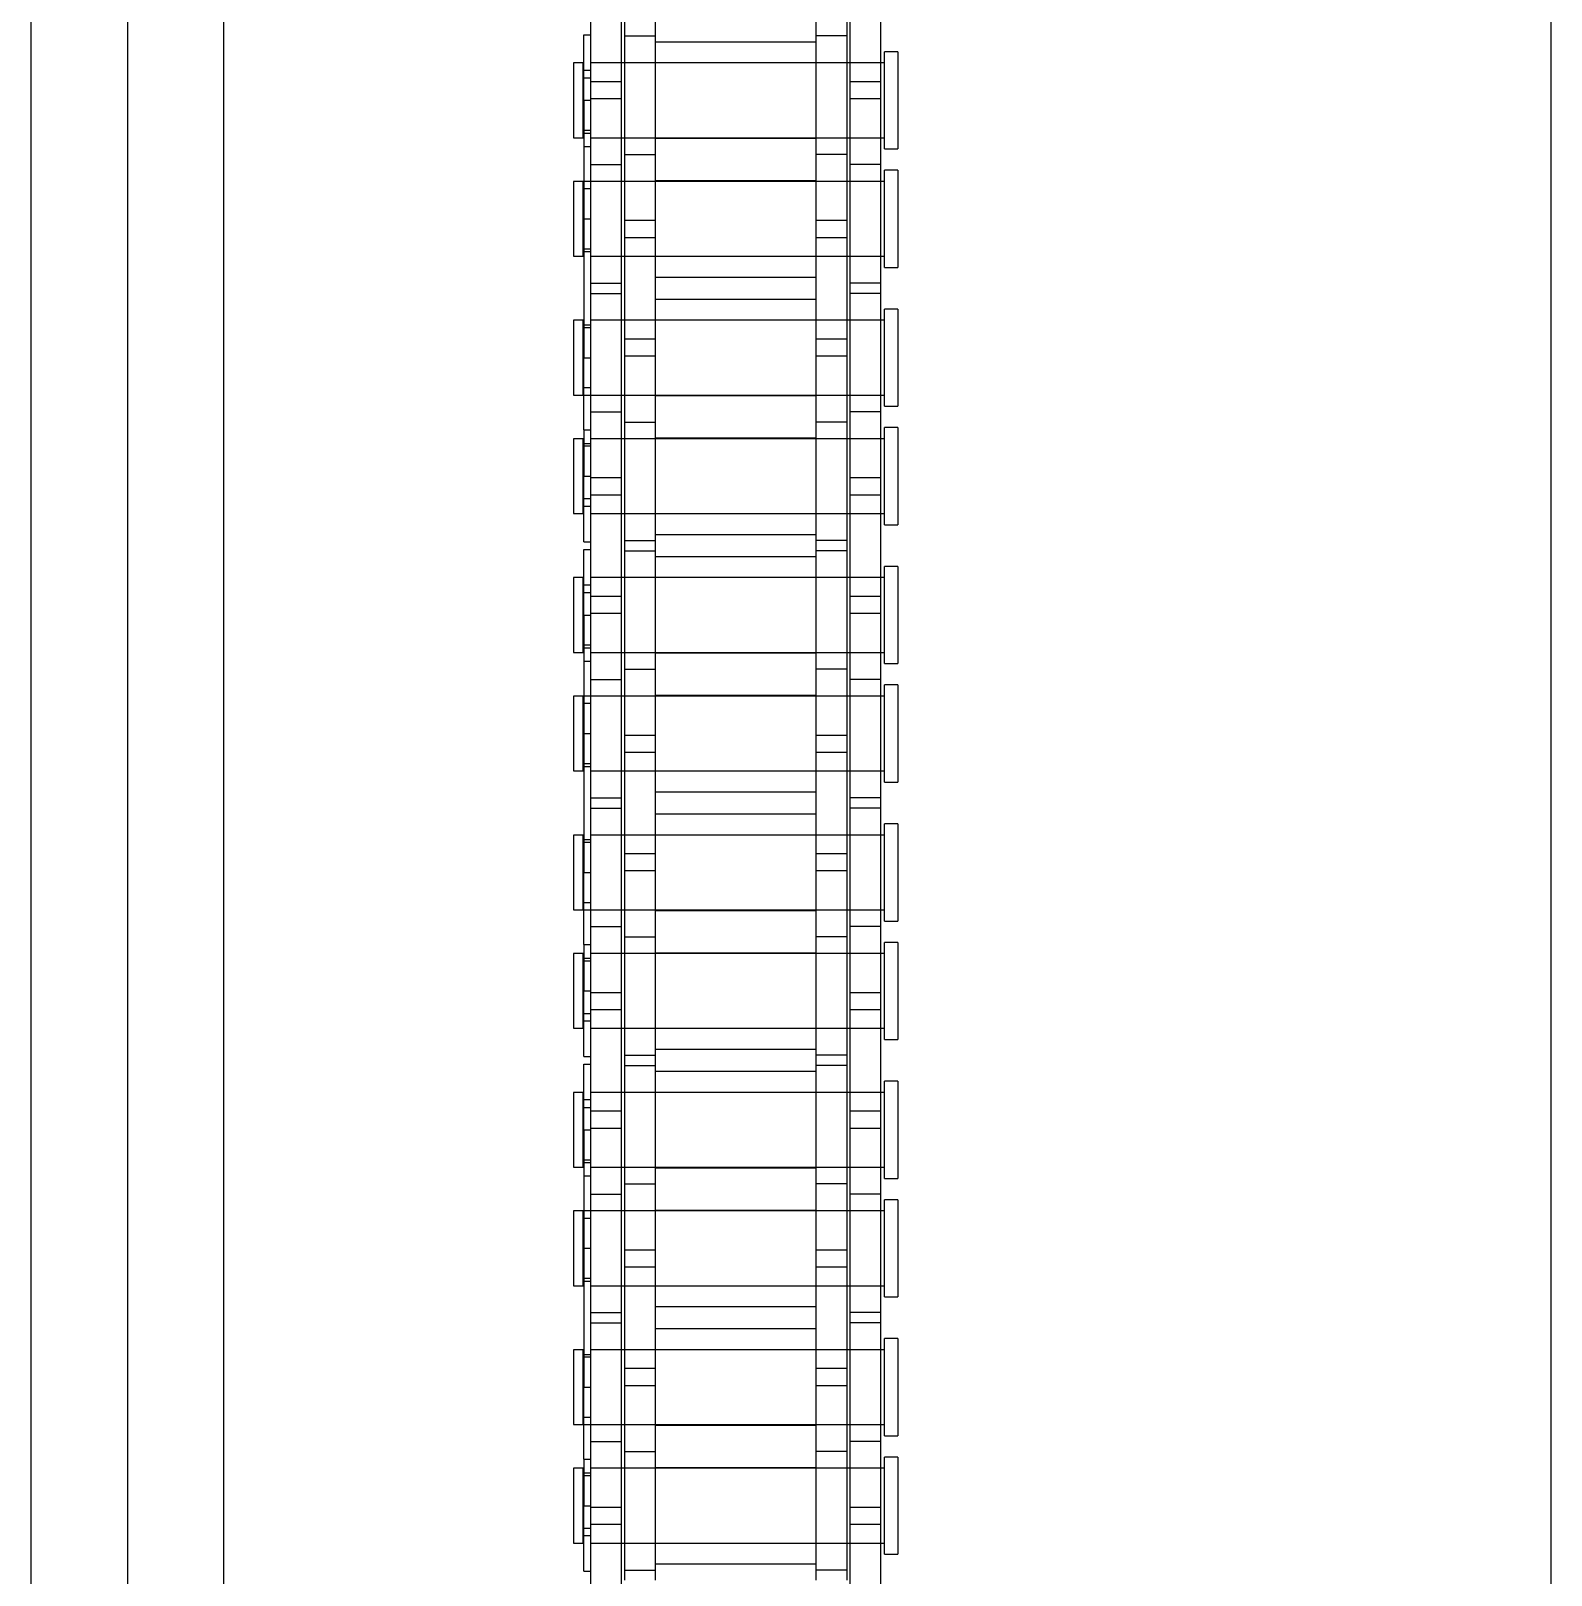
# Model space of a CAD drawing. Header units: metres. Extents: x 0 to 63075, y 0 to 44550.
# Drawn here: x 14315.3 to 14390.3, y 26613.9 to 26690.1 of the extents above; entities that cross this region are included whole.
import ezdxf

# ---------------------------------------------------------------- set-up
doc = ezdxf.new("R2010")
doc.units = ezdxf.units.M
doc.header["$LTSCALE"] = 75
doc.linetypes.add('HIDDEN2', pattern=[4.7625, 3.175, -1.5875])
for name, color, linetype in [('SDM', 7, 'Continuous'), ('SL4', 4, 'Continuous'), ('ST1', 7, 'HIDDEN2')]:
    doc.layers.add(name, color=color, linetype=linetype)

# ---------------------------------------------------------------- blocks, each defined once
blk = doc.blocks.new('A$Ca53c419a')
at = {"layer": 'SL4'}
for p, q in [((2334.737, 495.765), (1009.762, 495.765)), ((1009.762, 486.24), (2334.737, 486.24)), ((1009.762, 420.765), (2334.737, 420.765))]:
    blk.add_line(p, q, dxfattribs=at)
at = {"layer": 'ST1'}
for p, q in [((2334.737, 491.003), (1009.762, 491.003)), ((1009.762, 486.24), (2334.737, 486.24)), ((2189.373, 469), (2185.683, 469)), ((2185.683, 469), (2185.683, 468.526)), ((2189.373, 468.526), (2189.373, 469)), ((2195.221, 469), (2191.531, 469)), ((2191.531, 469), (2191.531, 468.526)), ((2195.221, 468.526), (2195.221, 469)), ((2202.073, 469), (2198.383, 469)), ((2198.383, 469), (2198.383, 468.526)), ((2202.073, 468.526), (2202.073, 469)), ((2207.921, 469), (2204.231, 469)), ((2204.231, 469), (2204.231, 468.526)), ((2207.921, 468.526), (2207.921, 469)), ((2214.773, 469), (2211.083, 469)), ((2211.083, 469), (2211.083, 468.526)), ((2214.773, 468.526), (2214.773, 469)), ((2220.621, 469), (2216.931, 469)), ((2216.931, 469), (2216.931, 468.526)), ((2220.621, 468.526), (2220.621, 469)), ((2227.473, 469), (2223.783, 469)), ((2223.783, 469), (2223.783, 468.526)), ((2227.473, 468.526), (2227.473, 469)), ((2233.321, 469), (2229.631, 469)), ((2229.631, 469), (2229.631, 468.526)), ((2233.321, 468.526), (2233.321, 469)), ((2240.173, 469), (2236.483, 469)), ((2236.483, 469), (2236.483, 468.526)), ((2240.173, 468.526), (2240.173, 469)), ((2246.021, 469), (2242.331, 469)), ((2242.331, 469), (2242.331, 468.526)), ((2246.021, 468.526), (2246.021, 469)), ((2252.873, 469), (2249.183, 469)), ((2249.183, 469), (2249.183, 468.526)), ((2252.873, 468.526), (2252.873, 469)), ((2258.721, 469), (2255.031, 469)), ((2255.031, 469), (2255.031, 468.526)), ((2258.721, 468.526), (2258.721, 469)), ((2186.596, 468.157), (2177.501, 468.157)), ((2184.297, 468.489), (2184.297, 468.157)), ((2184.297, 468.489), (2187.528, 468.489)), ((2185.683, 468.526), (2189.373, 468.526)), ((2185.683, 468.157), (2185.683, 466.637)), ((2185.683, 468.157), (2185.683, 453.659)), ((2186.052, 468.526), (2186.052, 468.157)), ((2186.421, 468.489), (2186.421, 468.157)), ((2187.456, 468.157), (2186.596, 468.157)), ((2186.596, 466.637), (2186.596, 468.157)), ((2196.551, 468.157), (2187.456, 468.157)), ((2187.456, 468.157), (2187.456, 466.637)), ((2187.528, 468.489), (2187.528, 468.157)), ((2189.824, 468.489), (2187.528, 468.489)), ((2189.004, 468.157), (2189.004, 468.526)), ((2189.147, 468.489), (2189.147, 468.157)), ((2189.373, 466.637), (2189.373, 468.157)), ((2189.373, 453.659), (2189.373, 468.157)), ((2189.824, 468.489), (2193.376, 468.489)), ((2189.824, 468.489), (2189.824, 468.157)), ((2190.703, 468.157), (2190.703, 466.637)), ((2191.531, 468.526), (2195.221, 468.526)), ((2191.531, 468.489), (2191.531, 466.637)), ((2191.531, 468.157), (2191.531, 453.659)), ((2191.9, 468.526), (2191.9, 468.157)), ((2193.376, 468.489), (2193.376, 468.157)), ((2206.076, 468.489), (2193.376, 468.489)), ((2194.852, 468.157), (2194.852, 468.526)), ((2194.995, 468.489), (2194.995, 468.157)), ((2195.221, 466.637), (2195.221, 468.157)), ((2195.221, 453.659), (2195.221, 468.157)), ((2196.551, 468.157), (2196.551, 466.637)), ((2202.901, 468.157), (2196.551, 468.157)), ((2197.053, 468.157), (2197.053, 466.637)), ((2198.383, 468.526), (2202.073, 468.526)), ((2198.383, 468.157), (2198.383, 466.637)), ((2198.383, 468.157), (2198.383, 453.659)), ((2198.609, 468.489), (2198.609, 468.157)), ((2198.752, 468.526), (2198.752, 468.157)), ((2200.228, 468.489), (2200.228, 468.157)), ((2201.704, 468.157), (2201.704, 468.526)), ((2202.073, 466.637), (2202.073, 468.489)), ((2202.073, 453.659), (2202.073, 468.157)), ((2202.901, 468.157), (2202.901, 466.637)), ((2211.996, 468.157), (2202.901, 468.157)), ((2203.78, 468.157), (2203.78, 468.489)), ((2204.231, 468.526), (2207.921, 468.526)), ((2204.231, 468.157), (2204.231, 466.637)), ((2204.231, 468.157), (2204.231, 453.659)), ((2204.457, 468.489), (2204.457, 468.157)), ((2204.6, 468.526), (2204.6, 468.157)), ((2206.076, 468.489), (2206.076, 468.157)), ((2206.076, 468.489), (2209.307, 468.489)), ((2206.148, 466.637), (2206.148, 468.157)), ((2207.008, 468.157), (2207.008, 466.637)), ((2207.183, 468.489), (2207.183, 468.157)), ((2207.552, 468.157), (2207.552, 468.526)), ((2207.921, 466.637), (2207.921, 468.157)), ((2207.921, 453.659), (2207.921, 468.157)), ((2209.307, 468.489), (2209.307, 468.157)), ((2209.697, 468.489), (2209.697, 468.157)), ((2209.697, 468.489), (2212.928, 468.489)), ((2211.083, 468.526), (2214.773, 468.526)), ((2211.083, 468.157), (2211.083, 466.637)), ((2211.083, 468.157), (2211.083, 453.659)), ((2211.452, 468.526), (2211.452, 468.157)), ((2211.821, 468.489), (2211.821, 468.157)), ((2212.856, 468.157), (2211.996, 468.157)), ((2211.996, 466.637), (2211.996, 468.157)), ((2221.951, 468.157), (2212.856, 468.157)), ((2212.856, 468.157), (2212.856, 466.637)), ((2212.928, 468.489), (2212.928, 468.157)), ((2215.224, 468.489), (2212.928, 468.489)), ((2214.404, 468.157), (2214.404, 468.526)), ((2214.547, 468.489), (2214.547, 468.157)), ((2214.773, 466.637), (2214.773, 468.157)), ((2214.773, 453.659), (2214.773, 468.157)), ((2215.224, 468.489), (2218.776, 468.489)), ((2215.224, 468.489), (2215.224, 468.157)), ((2216.103, 468.157), (2216.103, 466.637)), ((2216.931, 468.526), (2220.621, 468.526)), ((2216.931, 468.489), (2216.931, 466.637)), ((2216.931, 468.157), (2216.931, 453.659)), ((2217.3, 468.526), (2217.3, 468.157)), ((2218.776, 468.489), (2218.776, 468.157)), ((2231.476, 468.489), (2218.776, 468.489)), ((2220.252, 468.157), (2220.252, 468.526)), ((2220.395, 468.489), (2220.395, 468.157)), ((2220.621, 466.637), (2220.621, 468.157)), ((2220.621, 453.659), (2220.621, 468.157)), ((2221.951, 468.157), (2221.951, 466.637)), ((2228.301, 468.157), (2221.951, 468.157)), ((2222.453, 468.157), (2222.453, 466.637)), ((2223.783, 468.526), (2227.473, 468.526)), ((2223.783, 468.157), (2223.783, 466.637)), ((2223.783, 468.157), (2223.783, 453.659)), ((2224.009, 468.489), (2224.009, 468.157)), ((2224.152, 468.526), (2224.152, 468.157)), ((2225.628, 468.489), (2225.628, 468.157)), ((2227.104, 468.157), (2227.104, 468.526)), ((2227.473, 466.637), (2227.473, 468.489)), ((2227.473, 453.659), (2227.473, 468.157)), ((2228.301, 468.157), (2228.301, 466.637)), ((2237.396, 468.157), (2228.301, 468.157)), ((2229.18, 468.157), (2229.18, 468.489)), ((2229.631, 468.526), (2233.321, 468.526)), ((2229.631, 468.157), (2229.631, 466.637)), ((2229.631, 468.157), (2229.631, 453.659)), ((2229.857, 468.489), (2229.857, 468.157)), ((2230, 468.526), (2230, 468.157)), ((2231.476, 468.489), (2231.476, 468.157)), ((2231.476, 468.489), (2234.707, 468.489)), ((2231.548, 466.637), (2231.548, 468.157)), ((2232.408, 468.157), (2232.408, 466.637)), ((2232.583, 468.489), (2232.583, 468.157)), ((2232.952, 468.157), (2232.952, 468.526)), ((2233.321, 466.637), (2233.321, 468.157)), ((2233.321, 453.659), (2233.321, 468.157)), ((2234.707, 468.489), (2234.707, 468.157)), ((2235.097, 468.489), (2235.097, 468.157)), ((2235.097, 468.489), (2238.328, 468.489)), ((2236.483, 468.526), (2240.173, 468.526)), ((2236.483, 468.157), (2236.483, 466.637)), ((2236.483, 468.157), (2236.483, 453.659)), ((2236.852, 468.526), (2236.852, 468.157)), ((2237.221, 468.489), (2237.221, 468.157)), ((2238.256, 468.157), (2237.396, 468.157)), ((2237.396, 466.637), (2237.396, 468.157)), ((2247.351, 468.157), (2238.256, 468.157)), ((2238.256, 468.157), (2238.256, 466.637)), ((2238.328, 468.489), (2238.328, 468.157)), ((2240.624, 468.489), (2238.328, 468.489)), ((2239.804, 468.157), (2239.804, 468.526)), ((2239.947, 468.489), (2239.947, 468.157)), ((2240.173, 466.637), (2240.173, 468.157)), ((2240.173, 453.659), (2240.173, 468.157)), ((2240.624, 468.489), (2244.176, 468.489)), ((2240.624, 468.489), (2240.624, 468.157)), ((2241.503, 468.157), (2241.503, 466.637)), ((2242.331, 468.526), (2246.021, 468.526)), ((2242.331, 468.489), (2242.331, 466.637)), ((2242.331, 468.157), (2242.331, 453.659)), ((2242.7, 468.526), (2242.7, 468.157)), ((2244.176, 468.489), (2244.176, 468.157)), ((2256.876, 468.489), (2244.176, 468.489)), ((2245.652, 468.157), (2245.652, 468.526)), ((2245.795, 468.489), (2245.795, 468.157)), ((2246.021, 466.637), (2246.021, 468.157)), ((2246.021, 453.659), (2246.021, 468.157)), ((2247.351, 468.157), (2247.351, 466.637)), ((2253.701, 468.157), (2247.351, 468.157)), ((2247.853, 468.157), (2247.853, 466.637)), ((2249.183, 468.526), (2252.873, 468.526)), ((2249.183, 468.157), (2249.183, 466.637)), ((2249.183, 468.157), (2249.183, 453.659)), ((2249.409, 468.489), (2249.409, 468.157)), ((2249.552, 468.526), (2249.552, 468.157)), ((2251.028, 468.489), (2251.028, 468.157)), ((2252.504, 468.157), (2252.504, 468.526)), ((2252.873, 466.637), (2252.873, 468.489)), ((2252.873, 453.659), (2252.873, 468.157)), ((2253.701, 468.157), (2253.701, 466.637)), ((2262.796, 468.157), (2253.701, 468.157)), ((2254.58, 468.157), (2254.58, 468.489)), ((2255.031, 468.526), (2258.721, 468.526)), ((2255.031, 468.157), (2255.031, 466.637)), ((2255.031, 468.157), (2255.031, 453.659)), ((2255.257, 468.489), (2255.257, 468.157)), ((2255.4, 468.526), (2255.4, 468.157)), ((2256.876, 468.489), (2256.876, 468.157)), ((2256.876, 468.489), (2260.107, 468.489)), ((2256.948, 466.637), (2256.948, 468.157)), ((2257.808, 468.157), (2257.808, 466.637)), ((2257.983, 468.489), (2257.983, 468.157)), ((2258.352, 468.157), (2258.352, 468.526)), ((2258.721, 466.637), (2258.721, 468.157)), ((2258.721, 453.659), (2258.721, 468.157)), ((2260.107, 468.489), (2260.107, 468.157)), ((2186.596, 466.637), (2177.501, 466.637)), ((2190.201, 466.485), (2183.851, 466.485)), ((2184.353, 466.485), (2184.353, 464.965)), ((2185.683, 466.485), (2185.683, 464.965)), ((2187.456, 466.637), (2186.596, 466.637)), ((2196.551, 466.637), (2187.456, 466.637)), ((2189.373, 464.965), (2189.373, 466.485)), ((2190.201, 466.485), (2190.201, 464.965)), ((2199.296, 466.485), (2190.201, 466.485)), ((2191.531, 466.485), (2191.531, 464.965)), ((2193.448, 464.965), (2193.448, 466.485)), ((2194.308, 466.485), (2194.308, 464.965)), ((2195.221, 464.965), (2195.221, 466.485)), ((2202.901, 466.637), (2196.551, 466.637)), ((2198.383, 466.485), (2198.383, 464.965)), ((2200.156, 466.485), (2199.296, 466.485)), ((2199.296, 464.965), (2199.296, 466.485)), ((2209.251, 466.485), (2200.156, 466.485)), ((2200.156, 466.485), (2200.156, 464.965)), ((2202.073, 464.965), (2202.073, 466.485)), ((2211.996, 466.637), (2202.901, 466.637)), ((2203.403, 466.485), (2203.403, 464.965)), ((2204.231, 466.485), (2204.231, 464.965)), ((2207.921, 464.965), (2207.921, 466.485)), ((2209.251, 466.485), (2209.251, 464.965)), ((2215.601, 466.485), (2209.251, 466.485)), ((2209.753, 466.485), (2209.753, 464.965)), ((2211.083, 466.485), (2211.083, 464.965)), ((2212.856, 466.637), (2211.996, 466.637)), ((2221.951, 466.637), (2212.856, 466.637)), ((2214.773, 464.965), (2214.773, 466.485)), ((2215.601, 466.485), (2215.601, 464.965)), ((2224.696, 466.485), (2215.601, 466.485)), ((2216.931, 466.485), (2216.931, 464.965)), ((2218.848, 464.965), (2218.848, 466.485)), ((2219.708, 466.485), (2219.708, 464.965)), ((2220.621, 464.965), (2220.621, 466.485)), ((2228.301, 466.637), (2221.951, 466.637)), ((2223.783, 466.485), (2223.783, 464.965)), ((2225.556, 466.485), (2224.696, 466.485)), ((2224.696, 464.965), (2224.696, 466.485)), ((2234.651, 466.485), (2225.556, 466.485)), ((2225.556, 466.485), (2225.556, 464.965)), ((2227.473, 464.965), (2227.473, 466.485)), ((2237.396, 466.637), (2228.301, 466.637)), ((2228.803, 466.485), (2228.803, 464.965)), ((2229.631, 466.485), (2229.631, 464.965)), ((2233.321, 464.965), (2233.321, 466.485)), ((2234.651, 466.485), (2234.651, 464.965)), ((2241.001, 466.485), (2234.651, 466.485)), ((2235.153, 466.485), (2235.153, 464.965)), ((2236.483, 466.485), (2236.483, 464.965)), ((2238.256, 466.637), (2237.396, 466.637)), ((2247.351, 466.637), (2238.256, 466.637)), ((2240.173, 464.965), (2240.173, 466.485)), ((2241.001, 466.485), (2241.001, 464.965)), ((2250.096, 466.485), (2241.001, 466.485)), ((2242.331, 466.485), (2242.331, 464.965)), ((2244.248, 464.965), (2244.248, 466.485)), ((2245.108, 466.485), (2245.108, 464.965)), ((2246.021, 464.965), (2246.021, 466.485)), ((2253.701, 466.637), (2247.351, 466.637)), ((2249.183, 466.485), (2249.183, 464.965)), ((2250.956, 466.485), (2250.096, 466.485)), ((2250.096, 464.965), (2250.096, 466.485)), ((2260.051, 466.485), (2250.956, 466.485)), ((2250.956, 466.485), (2250.956, 464.965)), ((2252.873, 464.965), (2252.873, 466.485)), ((2262.796, 466.637), (2253.701, 466.637)), ((2254.203, 466.485), (2254.203, 464.965)), ((2255.031, 466.485), (2255.031, 464.965)), ((2258.721, 464.965), (2258.721, 466.485)), ((2260.051, 466.485), (2260.051, 464.965)), ((2266.401, 466.485), (2260.051, 466.485)), ((2190.201, 464.965), (2183.851, 464.965)), ((2184.636, 457.035), (2184.636, 464.965)), ((2185.683, 464.965), (2185.683, 457.035)), ((2189.373, 457.035), (2189.373, 464.965)), ((2189.416, 464.965), (2189.416, 457.035)), ((2199.296, 464.965), (2190.201, 464.965)), ((2191.488, 457.035), (2191.488, 464.965)), ((2191.531, 464.965), (2191.531, 457.035)), ((2195.221, 457.035), (2195.221, 464.965)), ((2196.268, 464.965), (2196.268, 457.035)), ((2197.336, 457.035), (2197.336, 464.965)), ((2198.383, 464.965), (2198.383, 457.035)), ((2200.156, 464.965), (2199.296, 464.965)), ((2209.251, 464.965), (2200.156, 464.965)), ((2202.073, 457.035), (2202.073, 464.965)), ((2202.116, 464.965), (2202.116, 457.035)), ((2204.188, 457.035), (2204.188, 464.965)), ((2204.231, 464.965), (2204.231, 457.035)), ((2207.921, 457.035), (2207.921, 464.965)), ((2208.968, 464.965), (2208.968, 457.035)), ((2215.601, 464.965), (2209.251, 464.965)), ((2210.036, 457.035), (2210.036, 464.965)), ((2211.083, 464.965), (2211.083, 457.035)), ((2214.773, 457.035), (2214.773, 464.965)), ((2214.816, 464.965), (2214.816, 457.035)), ((2224.696, 464.965), (2215.601, 464.965)), ((2216.888, 457.035), (2216.888, 464.965)), ((2216.931, 464.965), (2216.931, 457.035)), ((2220.621, 457.035), (2220.621, 464.965)), ((2221.668, 464.965), (2221.668, 457.035)), ((2222.736, 457.035), (2222.736, 464.965)), ((2223.783, 464.965), (2223.783, 457.035)), ((2225.556, 464.965), (2224.696, 464.965)), ((2234.651, 464.965), (2225.556, 464.965)), ((2227.473, 457.035), (2227.473, 464.965)), ((2227.516, 464.965), (2227.516, 457.035)), ((2229.588, 457.035), (2229.588, 464.965)), ((2229.631, 464.965), (2229.631, 457.035)), ((2233.321, 457.035), (2233.321, 464.965)), ((2234.368, 464.965), (2234.368, 457.035)), ((2241.001, 464.965), (2234.651, 464.965)), ((2235.436, 457.035), (2235.436, 464.965)), ((2236.483, 464.965), (2236.483, 457.035)), ((2240.173, 457.035), (2240.173, 464.965)), ((2240.216, 464.965), (2240.216, 457.035)), ((2250.096, 464.965), (2241.001, 464.965)), ((2242.288, 457.035), (2242.288, 464.965)), ((2242.331, 464.965), (2242.331, 457.035)), ((2246.021, 457.035), (2246.021, 464.965)), ((2247.068, 464.965), (2247.068, 457.035)), ((2248.136, 457.035), (2248.136, 464.965)), ((2249.183, 464.965), (2249.183, 457.035)), ((2250.956, 464.965), (2250.096, 464.965)), ((2260.051, 464.965), (2250.956, 464.965)), ((2252.873, 457.035), (2252.873, 464.965)), ((2252.916, 464.965), (2252.916, 457.035)), ((2254.988, 457.035), (2254.988, 464.965)), ((2255.031, 464.965), (2255.031, 457.035)), ((2258.721, 457.035), (2258.721, 464.965)), ((2259.768, 464.965), (2259.768, 457.035)), ((2266.401, 464.965), (2260.051, 464.965)), ((2190.201, 457.035), (2183.851, 457.035)), ((2184.353, 455.515), (2184.353, 457.035)), ((2185.683, 457.035), (2185.683, 455.515)), ((2189.373, 455.515), (2189.373, 457.035)), ((2190.201, 455.515), (2190.201, 457.035)), ((2199.296, 457.035), (2190.201, 457.035)), ((2191.531, 457.035), (2191.531, 455.515)), ((2193.448, 455.515), (2193.448, 457.035)), ((2194.308, 457.035), (2194.308, 455.515)), ((2195.221, 455.515), (2195.221, 457.035)), ((2198.383, 457.035), (2198.383, 455.515)), ((2200.156, 457.035), (2199.296, 457.035)), ((2199.296, 455.515), (2199.296, 457.035)), ((2209.251, 457.035), (2200.156, 457.035)), ((2200.156, 457.035), (2200.156, 455.515)), ((2202.073, 455.515), (2202.073, 457.035)), ((2203.403, 455.515), (2203.403, 457.035)), ((2204.231, 457.035), (2204.231, 455.515)), ((2207.921, 455.515), (2207.921, 457.035)), ((2209.251, 455.515), (2209.251, 457.035)), ((2215.601, 457.035), (2209.251, 457.035)), ((2209.753, 455.515), (2209.753, 457.035)), ((2211.083, 457.035), (2211.083, 455.515)), ((2214.773, 455.515), (2214.773, 457.035)), ((2215.601, 455.515), (2215.601, 457.035)), ((2224.696, 457.035), (2215.601, 457.035)), ((2216.931, 457.035), (2216.931, 455.515)), ((2218.848, 455.515), (2218.848, 457.035)), ((2219.708, 457.035), (2219.708, 455.515)), ((2220.621, 455.515), (2220.621, 457.035)), ((2223.783, 457.035), (2223.783, 455.515)), ((2225.556, 457.035), (2224.696, 457.035)), ((2224.696, 455.515), (2224.696, 457.035)), ((2234.651, 457.035), (2225.556, 457.035)), ((2225.556, 457.035), (2225.556, 455.515)), ((2227.473, 455.515), (2227.473, 457.035)), ((2228.803, 455.515), (2228.803, 457.035)), ((2229.631, 457.035), (2229.631, 455.515)), ((2233.321, 455.515), (2233.321, 457.035)), ((2234.651, 455.515), (2234.651, 457.035)), ((2241.001, 457.035), (2234.651, 457.035)), ((2235.153, 455.515), (2235.153, 457.035)), ((2236.483, 457.035), (2236.483, 455.515)), ((2240.173, 455.515), (2240.173, 457.035)), ((2241.001, 455.515), (2241.001, 457.035)), ((2250.096, 457.035), (2241.001, 457.035)), ((2242.331, 457.035), (2242.331, 455.515)), ((2244.248, 455.515), (2244.248, 457.035)), ((2245.108, 457.035), (2245.108, 455.515)), ((2246.021, 455.515), (2246.021, 457.035)), ((2249.183, 457.035), (2249.183, 455.515)), ((2250.956, 457.035), (2250.096, 457.035)), ((2250.096, 455.515), (2250.096, 457.035)), ((2260.051, 457.035), (2250.956, 457.035)), ((2250.956, 457.035), (2250.956, 455.515)), ((2252.873, 455.515), (2252.873, 457.035)), ((2254.203, 455.515), (2254.203, 457.035)), ((2255.031, 457.035), (2255.031, 455.515)), ((2258.721, 455.515), (2258.721, 457.035)), ((2260.051, 455.515), (2260.051, 457.035)), ((2266.401, 457.035), (2260.051, 457.035)), ((2186.596, 455.363), (2177.501, 455.363)), ((2190.201, 455.515), (2183.851, 455.515)), ((2185.683, 455.363), (2185.683, 453.843)), ((2187.456, 455.363), (2186.596, 455.363)), ((2186.596, 453.843), (2186.596, 455.363)), ((2196.551, 455.363), (2187.456, 455.363)), ((2187.456, 455.363), (2187.456, 453.843)), ((2189.373, 453.843), (2189.373, 455.363)), ((2199.296, 455.515), (2190.201, 455.515)), ((2190.703, 453.843), (2190.703, 455.363)), ((2191.531, 455.363), (2191.531, 453.843)), ((2195.221, 453.843), (2195.221, 455.363)), ((2196.551, 453.843), (2196.551, 455.363)), ((2202.901, 455.363), (2196.551, 455.363)), ((2197.053, 453.843), (2197.053, 455.363)), ((2198.383, 455.363), (2198.383, 453.843)), ((2200.156, 455.515), (2199.296, 455.515)), ((2209.251, 455.515), (2200.156, 455.515)), ((2202.073, 453.843), (2202.073, 455.363)), ((2202.901, 453.843), (2202.901, 455.363)), ((2211.996, 455.363), (2202.901, 455.363)), ((2204.231, 455.363), (2204.231, 453.843)), ((2206.148, 453.843), (2206.148, 455.363)), ((2207.008, 455.363), (2207.008, 453.843)), ((2207.921, 453.843), (2207.921, 455.363)), ((2215.601, 455.515), (2209.251, 455.515)), ((2211.083, 455.363), (2211.083, 453.843)), ((2212.856, 455.363), (2211.996, 455.363)), ((2211.996, 453.843), (2211.996, 455.363)), ((2221.951, 455.363), (2212.856, 455.363)), ((2212.856, 455.363), (2212.856, 453.843)), ((2214.773, 453.843), (2214.773, 455.363)), ((2224.696, 455.515), (2215.601, 455.515)), ((2216.103, 453.843), (2216.103, 455.363)), ((2216.931, 455.363), (2216.931, 453.843)), ((2220.621, 453.843), (2220.621, 455.363)), ((2221.951, 453.843), (2221.951, 455.363)), ((2228.301, 455.363), (2221.951, 455.363)), ((2222.453, 453.843), (2222.453, 455.363)), ((2223.783, 455.363), (2223.783, 453.843)), ((2225.556, 455.515), (2224.696, 455.515)), ((2234.651, 455.515), (2225.556, 455.515)), ((2227.473, 453.843), (2227.473, 455.363)), ((2228.301, 453.843), (2228.301, 455.363)), ((2237.396, 455.363), (2228.301, 455.363)), ((2229.631, 455.363), (2229.631, 453.843)), ((2231.548, 453.843), (2231.548, 455.363)), ((2232.408, 455.363), (2232.408, 453.843)), ((2233.321, 453.843), (2233.321, 455.363)), ((2241.001, 455.515), (2234.651, 455.515)), ((2236.483, 455.363), (2236.483, 453.843)), ((2238.256, 455.363), (2237.396, 455.363)), ((2237.396, 453.843), (2237.396, 455.363)), ((2247.351, 455.363), (2238.256, 455.363)), ((2238.256, 455.363), (2238.256, 453.843)), ((2240.173, 453.843), (2240.173, 455.363)), ((2250.096, 455.515), (2241.001, 455.515)), ((2241.503, 453.843), (2241.503, 455.363)), ((2242.331, 455.363), (2242.331, 453.843)), ((2246.021, 453.843), (2246.021, 455.363)), ((2247.351, 453.843), (2247.351, 455.363)), ((2253.701, 455.363), (2247.351, 455.363)), ((2247.853, 453.843), (2247.853, 455.363)), ((2249.183, 455.363), (2249.183, 453.843)), ((2250.956, 455.515), (2250.096, 455.515)), ((2260.051, 455.515), (2250.956, 455.515)), ((2252.873, 453.843), (2252.873, 455.363)), ((2253.701, 453.843), (2253.701, 455.363)), ((2262.796, 455.363), (2253.701, 455.363)), ((2255.031, 455.363), (2255.031, 453.843)), ((2256.948, 453.843), (2256.948, 455.363)), ((2257.808, 455.363), (2257.808, 453.843)), ((2258.721, 453.843), (2258.721, 455.363)), ((2266.401, 455.515), (2260.051, 455.515)), ((2186.596, 453.843), (2177.501, 453.843)), ((2185.129, 453.659), (2189.926, 453.659)), ((2185.129, 453.659), (2185.129, 453)), ((2187.456, 453.843), (2186.596, 453.843)), ((2196.551, 453.843), (2187.456, 453.843)), ((2189.926, 453), (2189.926, 453.659)), ((2190.978, 453.659), (2195.775, 453.659)), ((2190.978, 453.659), (2190.978, 453)), ((2195.775, 453), (2195.775, 453.659)), ((2202.901, 453.843), (2196.551, 453.843)), ((2197.829, 453.659), (2202.626, 453.659)), ((2197.829, 453.659), (2197.829, 453)), ((2202.626, 453), (2202.626, 453.659)), ((2211.996, 453.843), (2202.901, 453.843)), ((2203.678, 453.659), (2208.475, 453.659)), ((2203.678, 453.659), (2203.678, 453)), ((2208.475, 453), (2208.475, 453.659)), ((2210.529, 453.659), (2215.326, 453.659)), ((2210.529, 453.659), (2210.529, 453)), ((2212.856, 453.843), (2211.996, 453.843)), ((2221.951, 453.843), (2212.856, 453.843)), ((2215.326, 453), (2215.326, 453.659)), ((2216.378, 453.659), (2221.175, 453.659)), ((2216.378, 453.659), (2216.378, 453)), ((2221.175, 453), (2221.175, 453.659)), ((2228.301, 453.843), (2221.951, 453.843)), ((2223.229, 453.659), (2228.026, 453.659)), ((2223.229, 453.659), (2223.229, 453)), ((2228.026, 453), (2228.026, 453.659)), ((2237.396, 453.843), (2228.301, 453.843)), ((2229.078, 453.659), (2233.875, 453.659)), ((2229.078, 453.659), (2229.078, 453)), ((2233.875, 453), (2233.875, 453.659)), ((2235.929, 453.659), (2240.726, 453.659)), ((2235.929, 453.659), (2235.929, 453)), ((2238.256, 453.843), (2237.396, 453.843)), ((2247.351, 453.843), (2238.256, 453.843)), ((2240.726, 453), (2240.726, 453.659)), ((2241.777, 453.659), (2246.574, 453.659)), ((2241.777, 453.659), (2241.777, 453)), ((2246.574, 453), (2246.574, 453.659)), ((2253.701, 453.843), (2247.351, 453.843)), ((2248.629, 453.659), (2253.426, 453.659)), ((2248.629, 453.659), (2248.629, 453)), ((2253.426, 453), (2253.426, 453.659)), ((2262.796, 453.843), (2253.701, 453.843)), ((2254.477, 453.659), (2259.274, 453.659)), ((2254.477, 453.659), (2254.477, 453)), ((2259.274, 453), (2259.274, 453.659)), ((2189.926, 453), (2185.129, 453)), ((2195.775, 453), (2190.978, 453)), ((2202.626, 453), (2197.829, 453)), ((2208.475, 453), (2203.678, 453)), ((2215.326, 453), (2210.529, 453)), ((2221.175, 453), (2216.378, 453)), ((2228.026, 453), (2223.229, 453)), ((2233.875, 453), (2229.078, 453)), ((2240.726, 453), (2235.929, 453)), ((2246.574, 453), (2241.777, 453)), ((2253.426, 453), (2248.629, 453)), ((2259.274, 453), (2254.477, 453))]:
    blk.add_line(p, q, dxfattribs=at)

msp = doc.modelspace()

# ---------------------------------------------------------------- block references
at = {"layer": 'SDM', "rotation": 90}
msp.add_blockref('A$Ca53c419a', (14811.027, 24429.769), dxfattribs=at)

doc.saveas('drawing.dxf')
